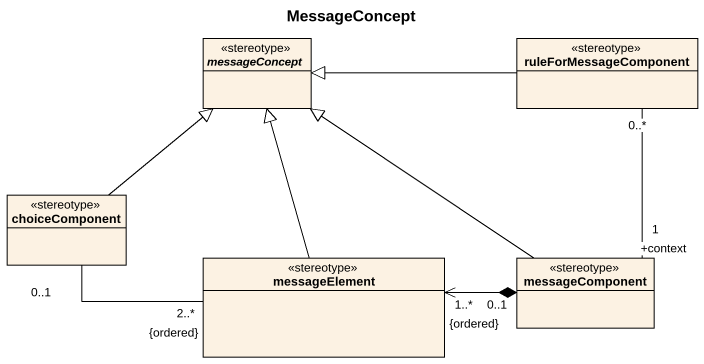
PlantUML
@startuml
title MessageConcept
hide circle
hide empty members
abstract class messageConcept <<stereotype>>
class ruleForMessageComponent <<stereotype>>
class choiceComponent <<stereotype>>
class messageElement <<stereotype>>
class messageComponent <<stereotype>>
ruleForMessageComponent -left-|> messageConcept
ruleForMessageComponent "0..*" -- "+context\n1" messageComponent
choiceComponent -up-|> messageConcept
messageElement -up-|> messageConcept
messageElement "2..*\n{ordered}" -left- "0..1" choiceComponent
messageComponent -up-|> messageConcept
messageComponent "0..1" *-left-> "1..*\n{ordered}" messageElement
@enduml
